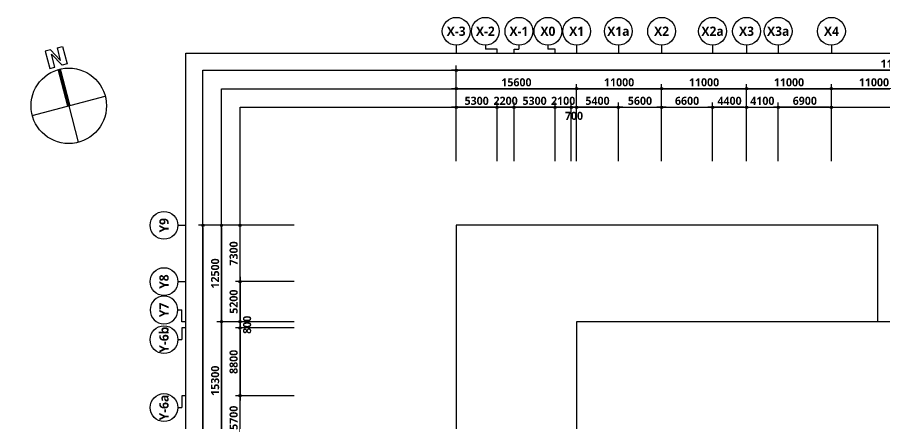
# Model space of a CAD drawing. Header units: millimetres. Extents: x -5354 to 997967, y -1313401 to 249081.
# Drawn here: x -5354 to 106977, y -1204037 to -1151376 of the extents above; entities that cross this region are included whole.
import ezdxf
from ezdxf.enums import TextEntityAlignment as Align

# ---------------------------------------------------------------- set-up
doc = ezdxf.new("R2010")
doc.units = ezdxf.units.MM
doc.header["$LTSCALE"] = 300
doc.header["$MEASUREMENT"] = 0
doc.header["$PDSIZE"] = -10
doc.layers.get('0').update_dxf_attribs({"linetype": 'CONTINUOUS'})
doc.layers.get('Defpoints').update_dxf_attribs({"color": 153, "linetype": 'CONTINUOUS'})
for name, color, linetype in [('A-ANNO-SYMB', 7, 'CONTINUOUS'), ('A-ANNO-TEXT1', 7, 'CONTINUOUS'), ('A-ST-AXIS-BUB', 7, 'CONTINUOUS'), ('A-ST-AXIS-DIM', 7, 'CONTINUOUS'), ('X-SEC-종$0$A-ST-AXIS-BUB', 7, 'CONTINUOUS')]:
    doc.layers.add(name, color=color, linetype=linetype)
doc.layers.add('Defpoint', color=161, linetype='CONTINUOUS', plot=False)
doc.layers.add('면적', color=210, linetype='CONTINUOUS', plot=False)
doc.styles.add('SH_대대리576', font='')
doc.styles.get('SH_대대리576').set_extended_font_data('NanumGothic', bold=True)
doc.dimstyles.new('SHP 600', dxfattribs={"dimscale": 300, "dimtxt": 3.5, "dimasz": 1, "dimexe": 2, "dimexo": 2, "dimgap": 1, "dimtad": 1, "dimdec": 0, "dimzin": 0, "dimdsep": 46, "dimtxsty": 'SH_대대리576', "dimblk": 'DIMDOT', "dimcen": 0.09, "dimclrt": 3, "dimadec": 0, "dimazin": 1, "dimtfac": 1, "dimtdec": 0, "dimtix": 1, "dimtmove": 2, "dimatfit": 0, "dimldrblk": 'DIMDOT', "dimfxl": 1, "dimtolj": 1, "dimtzin": 0, "dimarcsym": 0})

# ---------------------------------------------------------------- blocks, each defined once
blk = doc.blocks.new('G$CBA52A250')
at = {"layer": 'A-ST-AXIS-BUB'}
for p, q in [((1177, 0), (1177, 525)), ((1177, 525), (1800, 525)), ((1800, 1050), (1800, 525))]:
    blk.add_line(p, q, dxfattribs=at)
blk.add_circle((1800, 2850), 1800, dxfattribs=at)
blk = doc.blocks.new('DIMDOT')
at = {"color": 0}
blk.add_line((-2, 0), (2, 0), dxfattribs=at)
for radius in [0.5, 0.25]:
    blk.add_circle((0, 0), radius, dxfattribs=at)
blk = doc.blocks.new('*D1044')
at = {"layer": 'A-ST-AXIS-DIM', "color": 0, "lineweight": -2, "transparency": 16777216}
for p, q in [((30487, -1178326), (18087, -1178326)), ((18687, -1178626), (18687, -1262826)), ((30487, -1263126), (18087, -1263126))]:
    blk.add_line(p, q, dxfattribs=at)
at = {"layer": 'Defpoints', "color": 0, "transparency": 16777216}
for p in [(31087, -1178326), (18687, -1263126), (31087, -1263126)]:
    blk.add_point(p, dxfattribs=at)
at = {"layer": 'A-ST-AXIS-DIM', "color": 0, "lineweight": -2, "transparency": 16777216, "xscale": 300, "yscale": 300, "zscale": 300}
for p, rotation in [((18687, -1178326), 90), ((18687, -1263126), 270)]:
    blk.add_blockref('DIMDOT', p, dxfattribs=dict(at, rotation=rotation))
at = {"layer": 'A-ST-AXIS-DIM', "color": 3, "transparency": 16777216, "insert": (17862, -1220726), "char_height": 1050, "attachment_point": 5, "rotation": 90, "style": 'SH_대대리576'}
blk.add_mtext('\\A1;84800', dxfattribs=at)
blk = doc.blocks.new('*D1050')
at = {"layer": 'A-ST-AXIS-DIM', "color": 0, "lineweight": -2, "transparency": 16777216}
for p, q in [((30487, -1190826), (20487, -1190826)), ((21087, -1191126), (21087, -1205826)), ((30487, -1206126), (20487, -1206126))]:
    blk.add_line(p, q, dxfattribs=at)
at = {"layer": 'Defpoints', "color": 0, "transparency": 16777216}
for p in [(31087, -1190826), (21087, -1206126), (31087, -1206126)]:
    blk.add_point(p, dxfattribs=at)
at = {"layer": 'A-ST-AXIS-DIM', "color": 0, "lineweight": -2, "transparency": 16777216, "xscale": 300, "yscale": 300, "zscale": 300}
for p, rotation in [((21087, -1190826), 90), ((21087, -1206126), 270)]:
    blk.add_blockref('DIMDOT', p, dxfattribs=dict(at, rotation=rotation))
at = {"layer": 'A-ST-AXIS-DIM', "color": 3, "transparency": 16777216, "insert": (20262, -1198476), "char_height": 1050, "attachment_point": 5, "rotation": 90, "style": 'SH_대대리576'}
blk.add_mtext('\\A1;15300', dxfattribs=at)
blk = doc.blocks.new('*D1051')
at = {"layer": 'A-ST-AXIS-DIM', "color": 0, "lineweight": -2, "transparency": 16777216}
for p, q in [((30487, -1178326), (20487, -1178326)), ((21087, -1178626), (21087, -1190526)), ((30487, -1190826), (20487, -1190826))]:
    blk.add_line(p, q, dxfattribs=at)
at = {"layer": 'Defpoints', "color": 0, "transparency": 16777216}
for p in [(31087, -1178326), (21087, -1190826), (31087, -1190826)]:
    blk.add_point(p, dxfattribs=at)
at = {"layer": 'A-ST-AXIS-DIM', "color": 0, "lineweight": -2, "transparency": 16777216, "xscale": 300, "yscale": 300, "zscale": 300}
for p, rotation in [((21087, -1178326), 90), ((21087, -1190826), 270)]:
    blk.add_blockref('DIMDOT', p, dxfattribs=dict(at, rotation=rotation))
at = {"layer": 'A-ST-AXIS-DIM', "color": 3, "transparency": 16777216, "insert": (20262, -1184576), "char_height": 1050, "attachment_point": 5, "rotation": 90, "style": 'SH_대대리576'}
blk.add_mtext('\\A1;12500', dxfattribs=at)
blk = doc.blocks.new('*D1052')
at = {"layer": 'A-ST-AXIS-DIM', "color": 0, "lineweight": -2, "transparency": 16777216}
for p, q in [((51487, -1170026), (51487, -1157626)), ((166087, -1170026), (166087, -1157626)), ((165787, -1158226), (51787, -1158226))]:
    blk.add_line(p, q, dxfattribs=at)
at = {"layer": 'Defpoints', "color": 0, "transparency": 16777216}
for p in [(51487, -1158226), (51487, -1170626), (166087, -1170626)]:
    blk.add_point(p, dxfattribs=at)
at = {"layer": 'A-ST-AXIS-DIM', "color": 0, "lineweight": -2, "transparency": 16777216, "xscale": 300, "yscale": 300, "zscale": 300, "rotation": 180}
blk.add_blockref('DIMDOT', (51487, -1158226), dxfattribs=at)
at = {"layer": 'A-ST-AXIS-DIM', "color": 0, "lineweight": -2, "transparency": 16777216, "xscale": 300, "yscale": 300, "zscale": 300}
blk.add_blockref('DIMDOT', (166087, -1158226), dxfattribs=at)
at = {"layer": 'A-ST-AXIS-DIM', "color": 3, "transparency": 16777216, "insert": (108787, -1157401), "char_height": 1050, "attachment_point": 5, "style": 'SH_대대리576'}
blk.add_mtext('\\A1;114600', dxfattribs=at)
blk = doc.blocks.new('*D1053')
at = {"layer": 'A-ST-AXIS-DIM', "color": 0, "lineweight": -2, "transparency": 16777216}
for p, q in [((67087, -1170026), (67087, -1160026)), ((78087, -1170026), (78087, -1160026)), ((77787, -1160626), (67387, -1160626))]:
    blk.add_line(p, q, dxfattribs=at)
at = {"layer": 'Defpoints', "color": 0, "transparency": 16777216}
for p in [(67087, -1160626), (67087, -1170626), (78087, -1170626)]:
    blk.add_point(p, dxfattribs=at)
at = {"layer": 'A-ST-AXIS-DIM', "color": 0, "lineweight": -2, "transparency": 16777216, "xscale": 300, "yscale": 300, "zscale": 300, "rotation": 180}
blk.add_blockref('DIMDOT', (67087, -1160626), dxfattribs=at)
at = {"layer": 'A-ST-AXIS-DIM', "color": 0, "lineweight": -2, "transparency": 16777216, "xscale": 300, "yscale": 300, "zscale": 300}
blk.add_blockref('DIMDOT', (78087, -1160626), dxfattribs=at)
at = {"layer": 'A-ST-AXIS-DIM', "color": 3, "transparency": 16777216, "insert": (72587, -1159801), "char_height": 1050, "attachment_point": 5, "style": 'SH_대대리576'}
blk.add_mtext('\\A1;11000', dxfattribs=at)
blk = doc.blocks.new('*D1054')
at = {"layer": 'A-ST-AXIS-DIM', "color": 0, "lineweight": -2, "transparency": 16777216}
for p, q in [((78087, -1170026), (78087, -1160026)), ((89087, -1170026), (89087, -1160026)), ((88787, -1160626), (78387, -1160626))]:
    blk.add_line(p, q, dxfattribs=at)
at = {"layer": 'Defpoints', "color": 0, "transparency": 16777216}
for p in [(78087, -1160626), (78087, -1170626), (89087, -1170626)]:
    blk.add_point(p, dxfattribs=at)
at = {"layer": 'A-ST-AXIS-DIM', "color": 0, "lineweight": -2, "transparency": 16777216, "xscale": 300, "yscale": 300, "zscale": 300, "rotation": 180}
blk.add_blockref('DIMDOT', (78087, -1160626), dxfattribs=at)
at = {"layer": 'A-ST-AXIS-DIM', "color": 0, "lineweight": -2, "transparency": 16777216, "xscale": 300, "yscale": 300, "zscale": 300}
blk.add_blockref('DIMDOT', (89087, -1160626), dxfattribs=at)
at = {"layer": 'A-ST-AXIS-DIM', "color": 3, "transparency": 16777216, "insert": (83587, -1159801), "char_height": 1050, "attachment_point": 5, "style": 'SH_대대리576'}
blk.add_mtext('\\A1;11000', dxfattribs=at)
blk = doc.blocks.new('*D1055')
at = {"layer": 'A-ST-AXIS-DIM', "color": 0, "lineweight": -2, "transparency": 16777216}
for p, q in [((89087, -1170026), (89087, -1160026)), ((100087, -1170026), (100087, -1160026)), ((99787, -1160626), (89387, -1160626))]:
    blk.add_line(p, q, dxfattribs=at)
at = {"layer": 'Defpoints', "color": 0, "transparency": 16777216}
for p in [(89087, -1160626), (89087, -1170626), (100087, -1170626)]:
    blk.add_point(p, dxfattribs=at)
at = {"layer": 'A-ST-AXIS-DIM', "color": 0, "lineweight": -2, "transparency": 16777216, "xscale": 300, "yscale": 300, "zscale": 300, "rotation": 180}
blk.add_blockref('DIMDOT', (89087, -1160626), dxfattribs=at)
at = {"layer": 'A-ST-AXIS-DIM', "color": 0, "lineweight": -2, "transparency": 16777216, "xscale": 300, "yscale": 300, "zscale": 300}
blk.add_blockref('DIMDOT', (100087, -1160626), dxfattribs=at)
at = {"layer": 'A-ST-AXIS-DIM', "color": 3, "transparency": 16777216, "insert": (94587, -1159801), "char_height": 1050, "attachment_point": 5, "style": 'SH_대대리576'}
blk.add_mtext('\\A1;11000', dxfattribs=at)
blk = doc.blocks.new('*D1056')
at = {"layer": 'A-ST-AXIS-DIM', "color": 0, "lineweight": -2, "transparency": 16777216}
for p, q in [((100087, -1170026), (100087, -1160026)), ((111087, -1170026), (111087, -1160026)), ((110787, -1160626), (100387, -1160626))]:
    blk.add_line(p, q, dxfattribs=at)
at = {"layer": 'Defpoints', "color": 0, "transparency": 16777216}
for p in [(100087, -1160626), (100087, -1170626), (111087, -1170626)]:
    blk.add_point(p, dxfattribs=at)
at = {"layer": 'A-ST-AXIS-DIM', "color": 0, "lineweight": -2, "transparency": 16777216, "xscale": 300, "yscale": 300, "zscale": 300, "rotation": 180}
blk.add_blockref('DIMDOT', (100087, -1160626), dxfattribs=at)
at = {"layer": 'A-ST-AXIS-DIM', "color": 0, "lineweight": -2, "transparency": 16777216, "xscale": 300, "yscale": 300, "zscale": 300}
blk.add_blockref('DIMDOT', (111087, -1160626), dxfattribs=at)
at = {"layer": 'A-ST-AXIS-DIM', "color": 3, "transparency": 16777216, "insert": (105587, -1159801), "char_height": 1050, "attachment_point": 5, "style": 'SH_대대리576'}
blk.add_mtext('\\A1;11000', dxfattribs=at)
blk = doc.blocks.new('*D1062')
at = {"layer": 'A-ST-AXIS-DIM', "color": 0, "lineweight": -2, "transparency": 16777216}
for p, q in [((51487, -1170026), (51487, -1160026)), ((67087, -1170026), (67087, -1160026)), ((66787, -1160626), (51787, -1160626))]:
    blk.add_line(p, q, dxfattribs=at)
at = {"layer": 'Defpoints', "color": 0, "transparency": 16777216}
for p in [(51487, -1160626), (51487, -1170626), (67087, -1170626)]:
    blk.add_point(p, dxfattribs=at)
at = {"layer": 'A-ST-AXIS-DIM', "color": 0, "lineweight": -2, "transparency": 16777216, "xscale": 300, "yscale": 300, "zscale": 300, "rotation": 180}
blk.add_blockref('DIMDOT', (51487, -1160626), dxfattribs=at)
at = {"layer": 'A-ST-AXIS-DIM', "color": 0, "lineweight": -2, "transparency": 16777216, "xscale": 300, "yscale": 300, "zscale": 300}
blk.add_blockref('DIMDOT', (67087, -1160626), dxfattribs=at)
at = {"layer": 'A-ST-AXIS-DIM', "color": 3, "transparency": 16777216, "insert": (59287, -1159801), "char_height": 1050, "attachment_point": 5, "style": 'SH_대대리576'}
blk.add_mtext('\\A1;15600', dxfattribs=at)
blk = doc.blocks.new('A-ST-AXIS-BUB-1')
at = {"layer": 'A-ST-AXIS-BUB'}
blk.add_line((0, 350), (0, 0), dxfattribs=at)
blk.add_circle((0, 950), 600, dxfattribs=at)
blk = doc.blocks.new('*D1135')
at = {"layer": 'A-ST-AXIS-DIM', "color": 0, "lineweight": -2, "transparency": 16777216}
for p, q in [((51487, -1170026), (51487, -1162426)), ((56787, -1170026), (56787, -1162426)), ((56487, -1163026), (51787, -1163026))]:
    blk.add_line(p, q, dxfattribs=at)
at = {"layer": 'Defpoints', "color": 0, "transparency": 16777216}
for p in [(51487, -1163026), (51487, -1170626), (56787, -1170626)]:
    blk.add_point(p, dxfattribs=at)
at = {"layer": 'A-ST-AXIS-DIM', "color": 0, "lineweight": -2, "transparency": 16777216, "xscale": 300, "yscale": 300, "zscale": 300, "rotation": 180}
blk.add_blockref('DIMDOT', (51487, -1163026), dxfattribs=at)
at = {"layer": 'A-ST-AXIS-DIM', "color": 0, "lineweight": -2, "transparency": 16777216, "xscale": 300, "yscale": 300, "zscale": 300}
blk.add_blockref('DIMDOT', (56787, -1163026), dxfattribs=at)
at = {"layer": 'A-ST-AXIS-DIM', "color": 3, "transparency": 16777216, "insert": (54137, -1162201), "char_height": 1050, "attachment_point": 5, "style": 'SH_대대리576'}
blk.add_mtext('\\A1;5300', dxfattribs=at)
blk = doc.blocks.new('*D1136')
at = {"layer": 'A-ST-AXIS-DIM', "color": 0, "lineweight": -2, "transparency": 16777216}
for p, q in [((56787, -1170026), (56787, -1162426)), ((58987, -1170026), (58987, -1162426)), ((56487, -1163026), (56187, -1163026)), ((58987, -1163026), (56787, -1163026)), ((59287, -1163026), (59587, -1163026))]:
    blk.add_line(p, q, dxfattribs=at)
at = {"layer": 'Defpoints', "color": 0, "transparency": 16777216}
for p in [(56787, -1163026), (56787, -1170626), (58987, -1170626)]:
    blk.add_point(p, dxfattribs=at)
at = {"layer": 'A-ST-AXIS-DIM', "color": 0, "lineweight": -2, "transparency": 16777216, "xscale": 300, "yscale": 300, "zscale": 300}
blk.add_blockref('DIMDOT', (56787, -1163026), dxfattribs=at)
at = {"layer": 'A-ST-AXIS-DIM', "color": 0, "lineweight": -2, "transparency": 16777216, "xscale": 300, "yscale": 300, "zscale": 300, "rotation": 180}
blk.add_blockref('DIMDOT', (58987, -1163026), dxfattribs=at)
at = {"layer": 'A-ST-AXIS-DIM', "color": 3, "transparency": 16777216, "insert": (57887, -1162201), "char_height": 1050, "attachment_point": 5, "style": 'SH_대대리576'}
blk.add_mtext('\\A1;2200', dxfattribs=at)
blk = doc.blocks.new('*D1137')
at = {"layer": 'A-ST-AXIS-DIM', "color": 0, "lineweight": -2, "transparency": 16777216}
for p, q in [((64287, -1170026), (64287, -1162426)), ((66387, -1170026), (66387, -1162426)), ((63987, -1163026), (63687, -1163026)), ((66387, -1163026), (64287, -1163026)), ((66687, -1163026), (66987, -1163026))]:
    blk.add_line(p, q, dxfattribs=at)
at = {"layer": 'Defpoints', "color": 0, "transparency": 16777216}
for p in [(64287, -1163026), (64287, -1170626), (66387, -1170626)]:
    blk.add_point(p, dxfattribs=at)
at = {"layer": 'A-ST-AXIS-DIM', "color": 0, "lineweight": -2, "transparency": 16777216, "xscale": 300, "yscale": 300, "zscale": 300}
blk.add_blockref('DIMDOT', (64287, -1163026), dxfattribs=at)
at = {"layer": 'A-ST-AXIS-DIM', "color": 0, "lineweight": -2, "transparency": 16777216, "xscale": 300, "yscale": 300, "zscale": 300, "rotation": 180}
blk.add_blockref('DIMDOT', (66387, -1163026), dxfattribs=at)
at = {"layer": 'A-ST-AXIS-DIM', "color": 3, "transparency": 16777216, "insert": (65337, -1162201), "char_height": 1050, "attachment_point": 5, "style": 'SH_대대리576'}
blk.add_mtext('\\A1;2100', dxfattribs=at)
blk = doc.blocks.new('*D1138')
at = {"layer": 'A-ST-AXIS-DIM', "color": 0, "lineweight": -2, "transparency": 16777216}
for p, q in [((58987, -1170026), (58987, -1162426)), ((64287, -1170026), (64287, -1162426)), ((63987, -1163026), (59287, -1163026))]:
    blk.add_line(p, q, dxfattribs=at)
at = {"layer": 'Defpoints', "color": 0, "transparency": 16777216}
for p in [(58987, -1163026), (58987, -1170626), (64287, -1170626)]:
    blk.add_point(p, dxfattribs=at)
at = {"layer": 'A-ST-AXIS-DIM', "color": 0, "lineweight": -2, "transparency": 16777216, "xscale": 300, "yscale": 300, "zscale": 300, "rotation": 180}
blk.add_blockref('DIMDOT', (58987, -1163026), dxfattribs=at)
at = {"layer": 'A-ST-AXIS-DIM', "color": 0, "lineweight": -2, "transparency": 16777216, "xscale": 300, "yscale": 300, "zscale": 300}
blk.add_blockref('DIMDOT', (64287, -1163026), dxfattribs=at)
at = {"layer": 'A-ST-AXIS-DIM', "color": 3, "transparency": 16777216, "insert": (61637, -1162201), "char_height": 1050, "attachment_point": 5, "style": 'SH_대대리576'}
blk.add_mtext('\\A1;5300', dxfattribs=at)
blk = doc.blocks.new('A-ST-AXIS-BUB-2')
at = {"layer": 'X-SEC-종$0$A-ST-AXIS-BUB'}
blk.add_line((1800, 1050, -103000), (1800, 525, -103000), dxfattribs=at)
at = {"layer": 'X-SEC-종$0$A-ST-AXIS-BUB', "elevation": -103000}
blk.add_lwpolyline([(3323, 0), (3323, 525), (1800, 525)], dxfattribs=at)
at = {"layer": 'X-SEC-종$0$A-ST-AXIS-BUB'}
blk.add_circle((1800, 2850, -103000), 1800, dxfattribs=at)
blk = doc.blocks.new('G$C1D72D447')
at = {"layer": 'X-SEC-종$0$A-ST-AXIS-BUB'}
blk.add_line((1800, 1050, -103000), (1800, 525, -103000), dxfattribs=at)
at = {"layer": 'X-SEC-종$0$A-ST-AXIS-BUB', "elevation": -103000}
blk.add_lwpolyline([(2723, 0), (2723, 525), (1800, 525)], dxfattribs=at)
at = {"layer": 'X-SEC-종$0$A-ST-AXIS-BUB'}
blk.add_circle((1800, 2850, -103000), 1800, dxfattribs=at)
blk = doc.blocks.new('dr-sy-018-D-M')
at = {"layer": 'A-ANNO-SYMB'}
for p, q in [((-1, 16.4), (-2.5, 16.4)), ((-2.5, 16.4), (-2.5, 11.4)), ((-1, 16.4), (1, 12.8)), ((-1, 15.09), (1.05, 11.4)), ((-1, 11.4), (-1, 15.09)), ((1, 12.8), (1, 16.4)), ((1, 16.4), (2.5, 16.4)), ((2.5, 16.4), (2.5, 11.4)), ((-2.5, 11.4), (-1, 11.4)), ((2.5, 11.4), (1.05, 11.4)), ((-10.5, 0), (10.5, 0)), ((0, 0), (0, -10.5))]:
    blk.add_line(p, q, dxfattribs=at)
at = {"layer": 'A-ANNO-SYMB', "const_width": 1}
blk.add_lwpolyline([(0, 10.5), (0, 0)], dxfattribs=at)
at = {"layer": 'A-ANNO-SYMB'}
blk.add_circle((0, 0), 10.5, dxfattribs=at)
blk = doc.blocks.new('*D1143')
at = {"layer": 'A-ST-AXIS-DIM', "color": 0, "lineweight": -2, "transparency": 16777216}
for p, q in [((67087, -1170026), (67087, -1162426)), ((72487, -1170026), (72487, -1162426)), ((72187, -1163026), (67387, -1163026))]:
    blk.add_line(p, q, dxfattribs=at)
at = {"layer": 'Defpoints', "color": 0, "transparency": 16777216}
for p in [(67087, -1163026), (67087, -1170626), (72487, -1170626)]:
    blk.add_point(p, dxfattribs=at)
at = {"layer": 'A-ST-AXIS-DIM', "color": 0, "lineweight": -2, "transparency": 16777216, "xscale": 300, "yscale": 300, "zscale": 300, "rotation": 180}
blk.add_blockref('DIMDOT', (67087, -1163026), dxfattribs=at)
at = {"layer": 'A-ST-AXIS-DIM', "color": 0, "lineweight": -2, "transparency": 16777216, "xscale": 300, "yscale": 300, "zscale": 300}
blk.add_blockref('DIMDOT', (72487, -1163026), dxfattribs=at)
at = {"layer": 'A-ST-AXIS-DIM', "color": 3, "transparency": 16777216, "insert": (69787, -1162201), "char_height": 1050, "attachment_point": 5, "style": 'SH_대대리576'}
blk.add_mtext('\\A1;5400', dxfattribs=at)
blk = doc.blocks.new('*D1144')
at = {"layer": 'A-ST-AXIS-DIM', "color": 0, "lineweight": -2, "transparency": 16777216}
for p, q in [((72487, -1170026), (72487, -1162426)), ((78087, -1170026), (78087, -1162426)), ((72787, -1163026), (77787, -1163026))]:
    blk.add_line(p, q, dxfattribs=at)
at = {"layer": 'Defpoints', "color": 0, "transparency": 16777216}
for p in [(78087, -1163026), (72487, -1170626), (78087, -1170626)]:
    blk.add_point(p, dxfattribs=at)
at = {"layer": 'A-ST-AXIS-DIM', "color": 0, "lineweight": -2, "transparency": 16777216, "xscale": 300, "yscale": 300, "zscale": 300, "rotation": 180}
blk.add_blockref('DIMDOT', (72487, -1163026), dxfattribs=at)
at = {"layer": 'A-ST-AXIS-DIM', "color": 0, "lineweight": -2, "transparency": 16777216, "xscale": 300, "yscale": 300, "zscale": 300}
blk.add_blockref('DIMDOT', (78087, -1163026), dxfattribs=at)
at = {"layer": 'A-ST-AXIS-DIM', "color": 3, "transparency": 16777216, "insert": (75287, -1162201), "char_height": 1050, "attachment_point": 5, "style": 'SH_대대리576'}
blk.add_mtext('\\A1;5600', dxfattribs=at)
blk = doc.blocks.new('*D1145')
at = {"layer": 'A-ST-AXIS-DIM', "color": 0, "lineweight": -2, "transparency": 16777216}
for p, q in [((78087, -1170026), (78087, -1162426)), ((84687, -1170026), (84687, -1162426)), ((78387, -1163026), (84387, -1163026))]:
    blk.add_line(p, q, dxfattribs=at)
at = {"layer": 'Defpoints', "color": 0, "transparency": 16777216}
for p in [(84687, -1163026), (78087, -1170626), (84687, -1170626)]:
    blk.add_point(p, dxfattribs=at)
at = {"layer": 'A-ST-AXIS-DIM', "color": 0, "lineweight": -2, "transparency": 16777216, "xscale": 300, "yscale": 300, "zscale": 300, "rotation": 180}
blk.add_blockref('DIMDOT', (78087, -1163026), dxfattribs=at)
at = {"layer": 'A-ST-AXIS-DIM', "color": 0, "lineweight": -2, "transparency": 16777216, "xscale": 300, "yscale": 300, "zscale": 300}
blk.add_blockref('DIMDOT', (84687, -1163026), dxfattribs=at)
at = {"layer": 'A-ST-AXIS-DIM', "color": 3, "transparency": 16777216, "insert": (81387, -1162201), "char_height": 1050, "attachment_point": 5, "style": 'SH_대대리576'}
blk.add_mtext('\\A1;6600', dxfattribs=at)
blk = doc.blocks.new('*D1146')
at = {"layer": 'A-ST-AXIS-DIM', "color": 0, "lineweight": -2, "transparency": 16777216}
for p, q in [((84687, -1170026), (84687, -1162426)), ((89087, -1170026), (89087, -1162426)), ((88787, -1163026), (84987, -1163026))]:
    blk.add_line(p, q, dxfattribs=at)
at = {"layer": 'Defpoints', "color": 0, "transparency": 16777216}
for p in [(84687, -1163026), (84687, -1170626), (89087, -1170626)]:
    blk.add_point(p, dxfattribs=at)
at = {"layer": 'A-ST-AXIS-DIM', "color": 0, "lineweight": -2, "transparency": 16777216, "xscale": 300, "yscale": 300, "zscale": 300, "rotation": 180}
blk.add_blockref('DIMDOT', (84687, -1163026), dxfattribs=at)
at = {"layer": 'A-ST-AXIS-DIM', "color": 0, "lineweight": -2, "transparency": 16777216, "xscale": 300, "yscale": 300, "zscale": 300}
blk.add_blockref('DIMDOT', (89087, -1163026), dxfattribs=at)
at = {"layer": 'A-ST-AXIS-DIM', "color": 3, "transparency": 16777216, "insert": (86887, -1162201), "char_height": 1050, "attachment_point": 5, "style": 'SH_대대리576'}
blk.add_mtext('\\A1;4400', dxfattribs=at)
blk = doc.blocks.new('*D1147')
at = {"layer": 'A-ST-AXIS-DIM', "color": 0, "lineweight": -2, "transparency": 16777216}
for p, q in [((89087, -1170026), (89087, -1162426)), ((93187, -1170026), (93187, -1162426)), ((88787, -1163026), (88487, -1163026)), ((89087, -1163026), (93187, -1163026)), ((93487, -1163026), (93787, -1163026))]:
    blk.add_line(p, q, dxfattribs=at)
at = {"layer": 'Defpoints', "color": 0, "transparency": 16777216}
for p in [(93187, -1163026), (89087, -1170626), (93187, -1170626)]:
    blk.add_point(p, dxfattribs=at)
at = {"layer": 'A-ST-AXIS-DIM', "color": 0, "lineweight": -2, "transparency": 16777216, "xscale": 300, "yscale": 300, "zscale": 300}
blk.add_blockref('DIMDOT', (89087, -1163026), dxfattribs=at)
at = {"layer": 'A-ST-AXIS-DIM', "color": 0, "lineweight": -2, "transparency": 16777216, "xscale": 300, "yscale": 300, "zscale": 300, "rotation": 180}
blk.add_blockref('DIMDOT', (93187, -1163026), dxfattribs=at)
at = {"layer": 'A-ST-AXIS-DIM', "color": 3, "transparency": 16777216, "insert": (91137, -1162201), "char_height": 1050, "attachment_point": 5, "style": 'SH_대대리576'}
blk.add_mtext('\\A1;4100', dxfattribs=at)
blk = doc.blocks.new('*D1148')
at = {"layer": 'A-ST-AXIS-DIM', "color": 0, "lineweight": -2, "transparency": 16777216}
for p, q in [((93187, -1170026), (93187, -1162426)), ((100087, -1170026), (100087, -1162426)), ((99787, -1163026), (93487, -1163026))]:
    blk.add_line(p, q, dxfattribs=at)
at = {"layer": 'Defpoints', "color": 0, "transparency": 16777216}
for p in [(93187, -1163026), (93187, -1170626), (100087, -1170626)]:
    blk.add_point(p, dxfattribs=at)
at = {"layer": 'A-ST-AXIS-DIM', "color": 0, "lineweight": -2, "transparency": 16777216, "xscale": 300, "yscale": 300, "zscale": 300, "rotation": 180}
blk.add_blockref('DIMDOT', (93187, -1163026), dxfattribs=at)
at = {"layer": 'A-ST-AXIS-DIM', "color": 0, "lineweight": -2, "transparency": 16777216, "xscale": 300, "yscale": 300, "zscale": 300}
blk.add_blockref('DIMDOT', (100087, -1163026), dxfattribs=at)
at = {"layer": 'A-ST-AXIS-DIM', "color": 3, "transparency": 16777216, "insert": (96637, -1162201), "char_height": 1050, "attachment_point": 5, "style": 'SH_대대리576'}
blk.add_mtext('\\A1;6900', dxfattribs=at)
blk = doc.blocks.new('*D1162')
at = {"layer": 'A-ST-AXIS-DIM', "color": 0, "lineweight": -2, "transparency": 16777216}
for p, q in [((30487, -1200426), (22887, -1200426)), ((23487, -1205826), (23487, -1200726)), ((30487, -1206126), (22887, -1206126))]:
    blk.add_line(p, q, dxfattribs=at)
at = {"layer": 'Defpoints', "color": 0, "transparency": 16777216}
for p in [(23487, -1200426), (31087, -1200426), (31087, -1206126)]:
    blk.add_point(p, dxfattribs=at)
at = {"layer": 'A-ST-AXIS-DIM', "color": 0, "lineweight": -2, "transparency": 16777216, "xscale": 300, "yscale": 300, "zscale": 300}
for p, rotation in [((23487, -1200426), 90), ((23487, -1206126), 270)]:
    blk.add_blockref('DIMDOT', p, dxfattribs=dict(at, rotation=rotation))
at = {"layer": 'A-ST-AXIS-DIM', "color": 3, "transparency": 16777216, "insert": (22662, -1203276), "char_height": 1050, "attachment_point": 5, "rotation": 90, "style": 'SH_대대리576'}
blk.add_mtext('\\A1;5700', dxfattribs=at)
blk = doc.blocks.new('*D1163')
at = {"layer": 'A-ST-AXIS-DIM', "color": 0, "lineweight": -2, "transparency": 16777216}
for p, q in [((30487, -1191626), (22887, -1191626)), ((23487, -1191926), (23487, -1200126)), ((30487, -1200426), (22887, -1200426))]:
    blk.add_line(p, q, dxfattribs=at)
at = {"layer": 'Defpoints', "color": 0, "transparency": 16777216}
for p in [(31087, -1191626), (23487, -1200426), (31087, -1200426)]:
    blk.add_point(p, dxfattribs=at)
at = {"layer": 'A-ST-AXIS-DIM', "color": 0, "lineweight": -2, "transparency": 16777216, "xscale": 300, "yscale": 300, "zscale": 300}
for p, rotation in [((23487, -1191626), 90), ((23487, -1200426), 270)]:
    blk.add_blockref('DIMDOT', p, dxfattribs=dict(at, rotation=rotation))
at = {"layer": 'A-ST-AXIS-DIM', "color": 3, "transparency": 16777216, "insert": (22662, -1196026), "char_height": 1050, "attachment_point": 5, "rotation": 90, "style": 'SH_대대리576'}
blk.add_mtext('\\A1;8800', dxfattribs=at)
blk = doc.blocks.new('*D1164')
at = {"layer": 'A-ST-AXIS-DIM', "color": 0, "lineweight": -2, "transparency": 16777216}
for p, q in [((23487, -1190526), (23487, -1190226)), ((30487, -1190826), (22887, -1190826)), ((30487, -1191626), (22887, -1191626)), ((23487, -1191626), (23487, -1190826)), ((23487, -1191926), (23487, -1192226))]:
    blk.add_line(p, q, dxfattribs=at)
at = {"layer": 'Defpoints', "color": 0, "transparency": 16777216}
for p in [(23487, -1190826), (31087, -1190826), (31087, -1191626)]:
    blk.add_point(p, dxfattribs=at)
at = {"layer": 'A-ST-AXIS-DIM', "color": 0, "lineweight": -2, "transparency": 16777216, "xscale": 300, "yscale": 300, "zscale": 300}
for p, rotation in [((23487, -1190826), 270), ((23487, -1191626), 90)]:
    blk.add_blockref('DIMDOT', p, dxfattribs=dict(at, rotation=rotation))
at = {"layer": 'A-ST-AXIS-DIM', "color": 3, "transparency": 16777216, "insert": (24408, -1191226), "char_height": 1050, "attachment_point": 5, "rotation": 90, "style": 'SH_대대리576'}
blk.add_mtext('\\A1;800', dxfattribs=at)
blk = doc.blocks.new('*D1165')
at = {"layer": 'A-ST-AXIS-DIM', "color": 0, "lineweight": -2, "transparency": 16777216}
for p, q in [((30487, -1185626), (22887, -1185626)), ((23487, -1185926), (23487, -1190526)), ((30487, -1190826), (22887, -1190826))]:
    blk.add_line(p, q, dxfattribs=at)
at = {"layer": 'Defpoints', "color": 0, "transparency": 16777216}
for p in [(31087, -1185626), (23487, -1190826), (31087, -1190826)]:
    blk.add_point(p, dxfattribs=at)
at = {"layer": 'A-ST-AXIS-DIM', "color": 0, "lineweight": -2, "transparency": 16777216, "xscale": 300, "yscale": 300, "zscale": 300}
for p, rotation in [((23487, -1185626), 90), ((23487, -1190826), 270)]:
    blk.add_blockref('DIMDOT', p, dxfattribs=dict(at, rotation=rotation))
at = {"layer": 'A-ST-AXIS-DIM', "color": 3, "transparency": 16777216, "insert": (22662, -1188226), "char_height": 1050, "attachment_point": 5, "rotation": 90, "style": 'SH_대대리576'}
blk.add_mtext('\\A1;5200', dxfattribs=at)
blk = doc.blocks.new('*D1166')
at = {"layer": 'A-ST-AXIS-DIM', "color": 0, "lineweight": -2, "transparency": 16777216}
for p, q in [((30487, -1178326), (22887, -1178326)), ((23487, -1185326), (23487, -1178626)), ((30487, -1185626), (22887, -1185626))]:
    blk.add_line(p, q, dxfattribs=at)
at = {"layer": 'Defpoints', "color": 0, "transparency": 16777216}
for p in [(23487, -1178326), (31087, -1178326), (31087, -1185626)]:
    blk.add_point(p, dxfattribs=at)
at = {"layer": 'A-ST-AXIS-DIM', "color": 0, "lineweight": -2, "transparency": 16777216, "xscale": 300, "yscale": 300, "zscale": 300}
for p, rotation in [((23487, -1178326), 90), ((23487, -1185626), 270)]:
    blk.add_blockref('DIMDOT', p, dxfattribs=dict(at, rotation=rotation))
at = {"layer": 'A-ST-AXIS-DIM', "color": 3, "transparency": 16777216, "insert": (22662, -1181976), "char_height": 1050, "attachment_point": 5, "rotation": 90, "style": 'SH_대대리576'}
blk.add_mtext('\\A1;7300', dxfattribs=at)
blk = doc.blocks.new('*D1178')
at = {"layer": 'A-ST-AXIS-DIM', "color": 0, "lineweight": -2, "transparency": 16777216}
for p, q in [((66387, -1170026), (66387, -1162426)), ((67087, -1170026), (67087, -1162426)), ((66087, -1163026), (65787, -1163026)), ((66387, -1163026), (67087, -1163026)), ((67387, -1163026), (67687, -1163026))]:
    blk.add_line(p, q, dxfattribs=at)
at = {"layer": 'Defpoints', "color": 0, "transparency": 16777216}
for p in [(67087, -1163026), (66387, -1170626), (67087, -1170626)]:
    blk.add_point(p, dxfattribs=at)
at = {"layer": 'A-ST-AXIS-DIM', "color": 0, "lineweight": -2, "transparency": 16777216, "xscale": 300, "yscale": 300, "zscale": 300}
blk.add_blockref('DIMDOT', (66387, -1163026), dxfattribs=at)
at = {"layer": 'A-ST-AXIS-DIM', "color": 0, "lineweight": -2, "transparency": 16777216, "xscale": 300, "yscale": 300, "zscale": 300, "rotation": 180}
blk.add_blockref('DIMDOT', (67087, -1163026), dxfattribs=at)
at = {"layer": 'A-ST-AXIS-DIM', "color": 3, "transparency": 16777216, "insert": (66737, -1164150), "char_height": 1050, "attachment_point": 5, "style": 'SH_대대리576'}
blk.add_mtext('\\A1;700', dxfattribs=at)
blk = doc.blocks.new('G$C67953E58')
at = {"layer": '면적'}
blk.add_lwpolyline([(95200, 72300), (54600, 72300), (54600, 84800), (48600, 84800), (0, 84800), (0, 46000), (1300, 46000), (1800, 46000), (13000, 46000), (13000, 40100), (15100, 40100), (15100, 48150), (16150, 48150), (16150, 50250), (16150, 56700), (19350, 56700), (19350, 56700), (19350, 57000), (55850, 57000), (55850, 56700), (55850, 56700), (59100, 56700), (59100, 57000), (95200, 57000)], close=True, dxfattribs=at)
blk.add_lwpolyline([(54600, 72300), (15600, 72300), (15600, 57000), (16150, 57000), (16150, 56700)], dxfattribs=at)

msp = doc.modelspace()

# ---------------------------------------------------------------- linework, layer by layer
at = {"layer": 'Defpoint'}
for points in [[(187687.2, -1284597.4), (16487.2, -1284597.4), (16487.2, -1156025.9), (187687.2, -1156025.9)], [(185487.2, -1282397.4), (18687.2, -1282397.4), (18687.2, -1158225.9), (185487.2, -1158225.9)], [(183087.2, -1279997.4), (21087.2, -1279997.4), (21087.2, -1160625.9), (183087.2, -1160625.9)], [(180687.2, -1277597.4), (23487.2, -1277597.4), (23487.2, -1163025.9), (180687.2, -1163025.9)]]:
    msp.add_lwpolyline(points, close=True, dxfattribs=at)

# ---------------------------------------------------------------- block references
for name, p in [('G$CBA52A250', (57810.1, -1156025.9)), ('G$C67953E58', (51487.2, -1263125.9))]:
    msp.add_blockref(name, p)
at = {"xscale": 465.6960000000489, "yscale": 465.6960000000489, "zscale": 465.6960000000489, "rotation": 14.62512501076412}
msp.add_blockref('dr-sy-018-D-M', (1305.4, -1162842.3), dxfattribs=at)
at = {"layer": 'A-ST-AXIS-BUB', "xscale": 3, "yscale": 3, "zscale": 3}
for p in [(51487.2, -1156025.9), (67087.2, -1156025.9), (72487.2, -1156025.9), (78087.2, -1156025.9), (84687.2, -1156025.9), (89087.2, -1156025.9), (93187.2, -1156025.9), (100087.2, -1156025.9)]:
    msp.add_blockref('A-ST-AXIS-BUB-1', p, dxfattribs=at)
at = {"layer": 'A-ST-AXIS-BUB'}
for name, p in [('A-ST-AXIS-BUB-2', (53464.3, -1156025.9)), ('G$C1D72D447', (61564.3, -1156025.9))]:
    msp.add_blockref(name, p, dxfattribs=at)
at = {"layer": 'A-ST-AXIS-BUB', "xscale": 3, "yscale": 3, "zscale": 3, "rotation": 90}
for p in [(16487.2, -1178325.9), (16487.2, -1185625.9)]:
    msp.add_blockref('A-ST-AXIS-BUB-1', p, dxfattribs=at)
at = {"layer": 'A-ST-AXIS-BUB', "xscale": -1, "rotation": 89.99999999999993}
msp.add_blockref('A-ST-AXIS-BUB-2', (16487.2, -1187503), dxfattribs=at)
at = {"layer": 'A-ST-AXIS-BUB', "rotation": 90}
for p in [(16487.2, -1194948.8), (16487.2, -1203748.8)]:
    msp.add_blockref('A-ST-AXIS-BUB-2', p, dxfattribs=at)

# ---------------------------------------------------------------- texts
at = {"layer": 'A-ANNO-TEXT1', "style": 'SH_대대리576'}
for s, p in [('X-3', (51487.2, -1153175.9)), ('X-2', (55264.3, -1153175.9)), ('X-1', (59610.1, -1153175.9)), ('X0', (63364.3, -1153175.9)), ('X1', (67087.2, -1153175.9)), ('X1a', (72487.2, -1153175.9)), ('X2', (78087.2, -1153175.9)), ('X2a', (84687.2, -1153175.9)), ('X3', (89087.2, -1153175.9)), ('X3a', (93187.2, -1153175.9)), ('X4', (100087.2, -1153175.9))]:
    msp.add_text(s, height=1200, dxfattribs=at).set_placement(p, align=Align.MIDDLE_CENTER)
for s, p in [('Y9', (13637.2, -1178325.9)), ('Y8', (13637.2, -1185625.9)), ('Y7', (13637.2, -1189303)), ('Y-6b', (13637.2, -1193148.8)), ('Y-6a', (13637.2, -1201948.8))]:
    msp.add_text(s, height=1200, rotation=90, dxfattribs=at).set_placement(p, align=Align.MIDDLE_CENTER)

# ---------------------------------------------------------------- dimensions: what is measured, and where the dimension line sits
at = {"layer": 'A-ST-AXIS-DIM'}
for base, p1, p2, picture, middle in [((51487.2, -1158225.9), (166087.2, -1170625.9), (51487.2, -1170625.9), '*D1052', (108787.2, -1157400.9)), ((51487.2, -1160625.9), (67087.2, -1170625.9), (51487.2, -1170625.9), '*D1062', (59287.2, -1159800.9)), ((67087.2, -1160625.9), (78087.2, -1170625.9), (67087.2, -1170625.9), '*D1053', (72587.2, -1159800.9)), ((78087.2, -1160625.9), (89087.2, -1170625.9), (78087.2, -1170625.9), '*D1054', (83587.2, -1159800.9)), ((89087.2, -1160625.9), (100087.2, -1170625.9), (89087.2, -1170625.9), '*D1055', (94587.2, -1159800.9)), ((100087.2, -1160625.9), (111087.2, -1170625.9), (100087.2, -1170625.9), '*D1056', (105587.2, -1159800.9)), ((51487.2, -1163025.9), (56787.2, -1170625.9), (51487.2, -1170625.9), '*D1135', (54137.2, -1162200.9)), ((56787.2, -1163025.9), (58987.2, -1170625.9), (56787.2, -1170625.9), '*D1136', (57887.2, -1162200.9)), ((58987.2, -1163025.9), (64287.2, -1170625.9), (58987.2, -1170625.9), '*D1138', (61637.2, -1162200.9)), ((64287.2, -1163025.9), (66387.2, -1170625.9), (64287.2, -1170625.9), '*D1137', (65337.2, -1162200.9)), ((67087.2, -1163025.9), (72487.2, -1170625.9), (67087.2, -1170625.9), '*D1143', (69787.2, -1162200.9)), ((84687.2, -1163025.9), (89087.2, -1170625.9), (84687.2, -1170625.9), '*D1146', (86887.2, -1162200.9)), ((93187.2, -1163025.9), (100087.2, -1170625.9), (93187.2, -1170625.9), '*D1148', (96637.2, -1162200.9))]:
    dim = msp.add_linear_dim(base=base, p1=p1, p2=p2, dimstyle='SHP 600', dxfattribs=at)
    dim.commit()
    dim.dimension.update_dxf_attribs({"geometry": picture, "text_midpoint": middle})
for base, p1, p2, angle, picture, middle in [((67087.2, -1163025.9), (66387.2, -1170625.9), (67087.2, -1170625.9), 180, '*D1178', (66737.2, -1164150.2)), ((23487.2, -1190825.9), (31087.2, -1191625.9), (31087.2, -1190825.9), 270, '*D1164', (24407.7, -1191225.9))]:
    dim = msp.add_linear_dim(base=base, p1=p1, p2=p2, angle=angle, dimstyle='SHP 600', dxfattribs=at)
    dim.commit()
    dim.dimension.update_dxf_attribs({"geometry": picture, "text_midpoint": middle, "dimtype": 160})
for base, p1, p2, angle, picture, middle in [((78087.2, -1163025.9), (72487.2, -1170625.9), (78087.2, -1170625.9), 180, '*D1144', (75287.2, -1162200.9)), ((84687.2, -1163025.9), (78087.2, -1170625.9), (84687.2, -1170625.9), 180, '*D1145', (81387.2, -1162200.9)), ((93187.2, -1163025.9), (89087.2, -1170625.9), (93187.2, -1170625.9), 180, '*D1147', (91137.2, -1162200.9)), ((18687.2, -1263125.9), (31087.2, -1178325.9), (31087.2, -1263125.9), 90, '*D1044', (17862.2, -1220725.9)), ((21087.2, -1190825.9), (31087.2, -1178325.9), (31087.2, -1190825.9), 90, '*D1051', (20262.2, -1184575.9)), ((23487.2, -1178325.9), (31087.2, -1185625.9), (31087.2, -1178325.9), 270, '*D1166', (22662.2, -1181975.9)), ((23487.2, -1190825.9), (31087.2, -1185625.9), (31087.2, -1190825.9), 90, '*D1165', (22662.2, -1188225.9)), ((21087.2, -1206125.9), (31087.2, -1190825.9), (31087.2, -1206125.9), 90, '*D1050', (20262.2, -1198475.9)), ((23487.2, -1200425.9), (31087.2, -1191625.9), (31087.2, -1200425.9), 90, '*D1163', (22662.2, -1196025.9)), ((23487.2, -1200425.9), (31087.2, -1206125.9), (31087.2, -1200425.9), 270, '*D1162', (22662.2, -1203275.9))]:
    dim = msp.add_linear_dim(base=base, p1=p1, p2=p2, angle=angle, dimstyle='SHP 600', dxfattribs=at)
    dim.commit()
    dim.dimension.update_dxf_attribs({"geometry": picture, "text_midpoint": middle})

doc.saveas('drawing.dxf')
